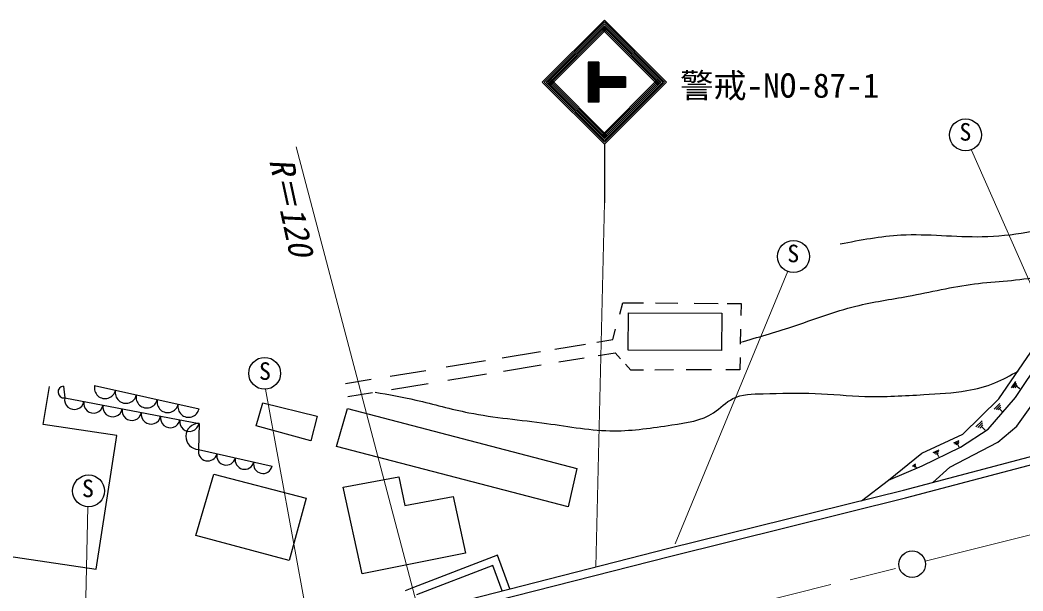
# Model space of a CAD drawing. Units: millimetres, scale not verified. Extents: x 40000 to 680000, y 20000 to 380000.
# Drawn here: x 197289 to 272678, y 277502 to 320435 of the extents above; entities that cross this region are included whole.
import ezdxf
from ezdxf.enums import TextEntityAlignment as Align

# ---------------------------------------------------------------- set-up
doc = ezdxf.new("R2010")
doc.units = ezdxf.units.MM
doc.header["$LTSCALE"] = 1000
doc.linetypes.add('CHAIN', pattern=[18.5, 12, -1.5, 3.5, -1.5])
for name, color, linetype, lineweight in [('M-BGD', 7, 'Continuous', 25), ('M-BGD-RSTR', 7, 'Continuous', 13), ('M-BMK', 2, 'CHAIN', 13), ('M-BMK-SRVR', 3, 'Continuous', 25), ('M-STR-STRC', 7, 'Continuous', 25)]:
    doc.layers.add(name, color=color, linetype=linetype, lineweight=lineweight)
doc.styles.add('ＭＳ ゴシック', font='')
doc.styles.get('ＭＳ ゴシック').set_extended_font_data('MS Gothic')

msp = doc.modelspace()

# ---------------------------------------------------------------- linework, layer by layer
at = {"layer": 'M-BGD'}
for p, q in [((242365, 298318), (242595, 299175)), ((242595, 299175), (244162, 299164)), ((245064, 299157), (246734, 299144)), ((247952, 299135), (249757, 299122)), ((250434, 299117), (251499, 299109)), ((251499, 299109), (251480, 298216)), ((243012, 295608), (243023, 298412)), ((243023, 298412), (250040, 298401)), ((250040, 298401), (250018, 295574)), ((241852, 296405), (242062, 297187)), ((251457, 297180), (251433, 296052)), ((240640, 296206), (241852, 296405)), ((237478, 295686), (239798, 296068)), ((250018, 295574), (243012, 295608)), ((229331, 294347), (232281, 294832)), ((233533, 295038), (236409, 295511)), ((237789, 294724), (239707, 295039)), ((240738, 295209), (242015, 295419)), ((242437, 294951), (242015, 295419)), ((251412, 295060), (251392, 294136)), ((270877, 291945), (273280, 295449)), ((272123, 292048), (274042, 294935)), ((225101, 293652), (227780, 294092)), ((233632, 294041), (236471, 294507)), ((243197, 294109), (242801, 294548)), ((244162, 294112), (243197, 294109)), ((246418, 294119), (245019, 294115)), ((249260, 294129), (247365, 294122)), ((251392, 294136), (250343, 294132)), ((221764, 293103), (223681, 293418)), ((229445, 293352), (232343, 293829)), ((199019, 290007), (199512, 292881)), ((200545, 292913), (200644, 292019)), ((202896, 292946), (210743, 291191)), ((225221, 292658), (227966, 293109)), ((271812, 292783), (272132, 293253)), ((271952, 292783), (272192, 293133)), ((272082, 292773), (272242, 293003)), ((272442, 292693), (272162, 292893)), ((200644, 292019), (210743, 290099)), ((221926, 292116), (223780, 292421)), ((268161, 289285), (270877, 291945)), ((270054, 289678), (272123, 292048)), ((272216, 289902), (273717, 292003)), ((215047, 289912), (215539, 291659)), ((215539, 291659), (219632, 290658)), ((221072, 288355), (221905, 291223)), ((221905, 291223), (239132, 286708)), ((270522, 291183), (270952, 291593)), ((270662, 291153), (270982, 291463)), ((270792, 291113), (271012, 291323)), ((271152, 290963), (270902, 291223)), ((219632, 290658), (219140, 288788)), ((269142, 289833), (269612, 290283)), ((204575, 289192), (199019, 290007)), ((210743, 290099), (210710, 288145)), ((219140, 288788), (215047, 289912)), ((267985, 288310), (270054, 289678)), ((269292, 289793), (269642, 290133)), ((269442, 289753), (269672, 289983)), ((269832, 289593), (269562, 289873)), ((270796, 288681), (272216, 289902)), ((203009, 279152), (204575, 289192)), ((263711, 285074), (278416, 288971)), ((265079, 287854), (268161, 289285)), ((267472, 288633), (267882, 288823)), ((210710, 288145), (216240, 286887)), ((238503, 283840), (221072, 288355)), ((263859, 284493), (278568, 288391)), ((265115, 286908), (267985, 288310)), ((265932, 287913), (266372, 288123)), ((266032, 287853), (266362, 288013)), ((267194, 286820), (270796, 288681)), ((267562, 288573), (267872, 288723)), ((267652, 288513), (267862, 288613)), ((267872, 288313), (267762, 288563)), ((262578, 285824), (265079, 287854)), ((266122, 287793), (266342, 287893)), ((266352, 287583), (266232, 287843)), ((239132, 286708), (238503, 283840)), ((262578, 285824), (265115, 286908)), ((264372, 286893), (264602, 287073)), ((264442, 286873), (264612, 287003)), ((264502, 286843), (264622, 286933)), ((264672, 286773), (264562, 286893)), ((265914, 285658), (267194, 286820)), ((210494, 281664), (211846, 286272)), ((211846, 286272), (218789, 284491)), ((221575, 285310), (225753, 286088)), ((225753, 286088), (226204, 283938)), ((260541, 284290), (262578, 285824)), ((223009, 278796), (221575, 285310)), ((246069, 280711), (263711, 285074)), ((218789, 284491), (217519, 279780)), ((226204, 283938), (229850, 284593)), ((229850, 284593), (230772, 280353)), ((246216, 280129), (263859, 284493)), ((217519, 279780), (210494, 281664)), ((191596, 280826), (203009, 279152)), ((230010, 276613), (246069, 280711)), ((230772, 280353), (223009, 278796)), ((233185, 280196), (226875, 277761)), ((230159, 276031), (246216, 280129)), ((234112, 277659), (233185, 280196)), ((232831, 279416), (227092, 277202)), ((233527, 277510), (232831, 279416)), ((226875, 277761), (226228, 277510))]:
    msp.add_line(p, q, dxfattribs=at)
for centre, radius, start, end in [((200594, 292466), 450, 96.34019, 276.34019), ((203680, 292771), 804, 167.39442, 347.39442), ((205250, 292420), 804, 167.39442, 347.39442), ((201365, 291882), 734, 169.23297, 349.23297), ((206819, 292069), 804, 167.39442, 347.39442), ((208389, 291718), 804, 167.39442, 347.39442), ((202808, 291608), 734, 169.23297, 349.23297), ((204251, 291333), 734, 169.23297, 349.23297), ((205694, 291059), 734, 169.23297, 349.23297), ((209958, 291367), 804, 167.39442, 347.39442), ((207136, 290785), 734, 169.23297, 349.23297), ((208579, 290510), 734, 169.23297, 349.23297), ((210022, 290236), 734, 169.23297, 349.23297), ((210727, 289122), 977, 89.02898, 269.02898), ((211401, 287988), 709, 167.18091, 347.18091), ((212784, 287673), 709, 167.18091, 347.18091), ((214166, 287359), 709, 167.18091, 347.18091), ((215549, 287044), 709, 167.18091, 347.18091)]:
    msp.add_arc(centre, radius, start, end, dxfattribs=at)
for points, knots in [([(258949, 303604), (260466, 303898), (261982, 304192), (263508, 304273), (265532, 304380), (267574, 304111), (269615, 304147), (270739, 304167), (271862, 304280), (272961, 304482), (274393, 304745), (275783, 305159), (277186, 305653), (278047, 305957), (278913, 306290), (279611, 306824), (280531, 307527), (281159, 308577), (281786, 309627)], [0, 0, 0, 0, 1, 1, 1, 2, 2, 2, 3, 3, 3, 4, 4, 4, 5, 5, 5, 6, 6, 6, 6]), ([(251436, 296200), (252732, 296573), (254029, 296946), (255311, 297372), (256911, 297903), (258489, 298516), (260121, 298919), (261413, 299239), (262739, 299427), (264052, 299672), (265713, 299982), (267353, 300383), (269029, 300592), (270675, 300798), (272356, 300818), (273965, 301178), (275492, 301519), (276955, 302165), (278357, 302893), (279383, 303425), (280376, 304001), (281326, 304649), (282080, 305164), (282807, 305723), (283585, 306197), (284563, 306793), (285623, 307252), (286722, 307619), (287541, 307892), (288383, 308114), (289231, 308163), (290132, 308215), (291039, 308073), (291946, 307931)], [0, 0, 0, 0, 1, 1, 1, 2, 2, 2, 3, 3, 3, 4, 4, 4, 5, 5, 5, 6, 6, 6, 7, 7, 7, 8, 8, 8, 9, 9, 9, 10, 10, 10, 11, 11, 11, 11]), ([(223973, 292453), (224997, 292268), (226020, 292083), (227035, 291854), (228370, 291552), (229690, 291174), (231028, 290907), (232950, 290523), (234909, 290368), (236867, 290099), (238564, 289867), (240261, 289550), (241945, 289545), (243383, 289542), (244813, 289767), (246284, 289984), (247388, 290147), (248516, 290305), (249423, 290907), (249923, 291238), (250355, 291704), (250877, 291969), (251542, 292307), (252352, 292320), (253139, 292338), (254487, 292369), (255767, 292415), (257063, 292361), (258301, 292310), (259553, 292169), (260802, 292131), (262281, 292085), (263757, 292184), (265234, 292269), (266315, 292331), (267396, 292386), (268465, 292569), (269183, 292692), (269894, 292873), (270565, 293146), (271168, 293391), (271738, 293711), (272308, 294031)], [0, 0, 0, 0, 1, 1, 1, 2, 2, 2, 3, 3, 3, 4, 4, 4, 5, 5, 5, 6, 6, 6, 7, 7, 7, 8, 8, 8, 9, 9, 9, 10, 10, 10, 11, 11, 11, 12, 12, 12, 13, 13, 13, 14, 14, 14, 14])]:
    msp.add_open_spline(points, degree=3, knots=knots, dxfattribs=at)
at = {"layer": 'M-BGD-RSTR'}
for p, q in [((228687, 270587), (218035, 310890)), ((268812, 310652), (278330, 289075)), ((241212, 306685), (240571, 279308)), ((254999, 301550), (246545, 281057)), ((215752, 292667), (219097, 274403)), ((202383, 283824), (202137, 272640))]:
    msp.add_line(p, q, dxfattribs=at)
at = {"layer": 'M-BMK'}
for p, q in [((265325, 279754), (306393, 290030)), ((228648, 270577), (263385, 279269))]:
    msp.add_line(p, q, dxfattribs=at)
at = {"layer": 'M-BMK-SRVR'}
msp.add_circle((264355, 279511), 1000, dxfattribs=at)
at = {"layer": 'M-STR-STRC'}
for p, q in [((236545, 315768), (241212, 320435)), ((241212, 320435), (245879, 315768)), ((236686, 315768), (241212, 320294)), ((236828, 315768), (241212, 320152)), ((236969, 315768), (241212, 320011)), ((237040, 315698), (241282, 319940)), ((237110, 315627), (241353, 319870)), ((237181, 315556), (241424, 319799)), ((241000, 319799), (245242, 315556)), ((241070, 319870), (245313, 315627)), ((241141, 319940), (245384, 315698)), ((241212, 320294), (245737, 315768)), ((241212, 320152), (245596, 315768)), ((241212, 320011), (245454, 315768)), ((240790, 317268), (239990, 317268)), ((239990, 317268), (239990, 314268)), ((240090, 317268), (240090, 314268)), ((240190, 317268), (240190, 314268)), ((240290, 317268), (240290, 314268)), ((240390, 317268), (240390, 314268)), ((240490, 317268), (240490, 314268)), ((240590, 317268), (240590, 314268)), ((240690, 317268), (240690, 314268)), ((240790, 317268), (240790, 314268)), ((237110, 315910), (241353, 311667)), ((237181, 315980), (241424, 311738)), ((242811, 316168), (240790, 316168)), ((242811, 316068), (240790, 316068)), ((242811, 315968), (240790, 315968)), ((241000, 311738), (245242, 315980)), ((241070, 311667), (245313, 315910)), ((242811, 316168), (242811, 315368)), ((236545, 315768), (241212, 311101)), ((236686, 315768), (241212, 311243)), ((236828, 315768), (241212, 311384)), ((236969, 315768), (241212, 311526)), ((237040, 315839), (241282, 311596)), ((242811, 315868), (240790, 315868)), ((242811, 315768), (240790, 315768)), ((242811, 315668), (240790, 315668)), ((242811, 315568), (240790, 315568)), ((242811, 315468), (240790, 315468)), ((242811, 315368), (240790, 315368)), ((241141, 311596), (245384, 315839)), ((241212, 311526), (245454, 315768)), ((241212, 311384), (245596, 315768)), ((241212, 311243), (245737, 315768)), ((241212, 311101), (245879, 315768)), ((240790, 314268), (239990, 314268)), ((241212, 311101), (241212, 306685))]:
    msp.add_line(p, q, dxfattribs=at)
for centre in [(268364, 311797), (255429, 302654), (215675, 293865), (202443, 285023)]:
    msp.add_circle(centre, 1200, dxfattribs=at)

# ---------------------------------------------------------------- texts
at = {"layer": 'M-BGD-RSTR', "style": 'ＭＳ ゴシック', "oblique": 15}
msp.add_text('R＝120', height=1833, rotation=282.182, dxfattribs=at).set_placement((215470, 309764), align=Align.BOTTOM_LEFT)
at = {"layer": 'M-STR-STRC', "style": 'ＭＳ ゴシック'}
for s, height, p in [('警戒-NO-87-1', 1833, (246904, 314046)), ('S', 1320, (267902, 310970)), ('S', 1320, (254966, 301826)), ('S', 1320, (215251, 292979)), ('S', 1320, (201946, 284160))]:
    msp.add_text(s, height=height, dxfattribs=at).set_placement(p, align=Align.BOTTOM_LEFT)

doc.saveas('drawing.dxf')
